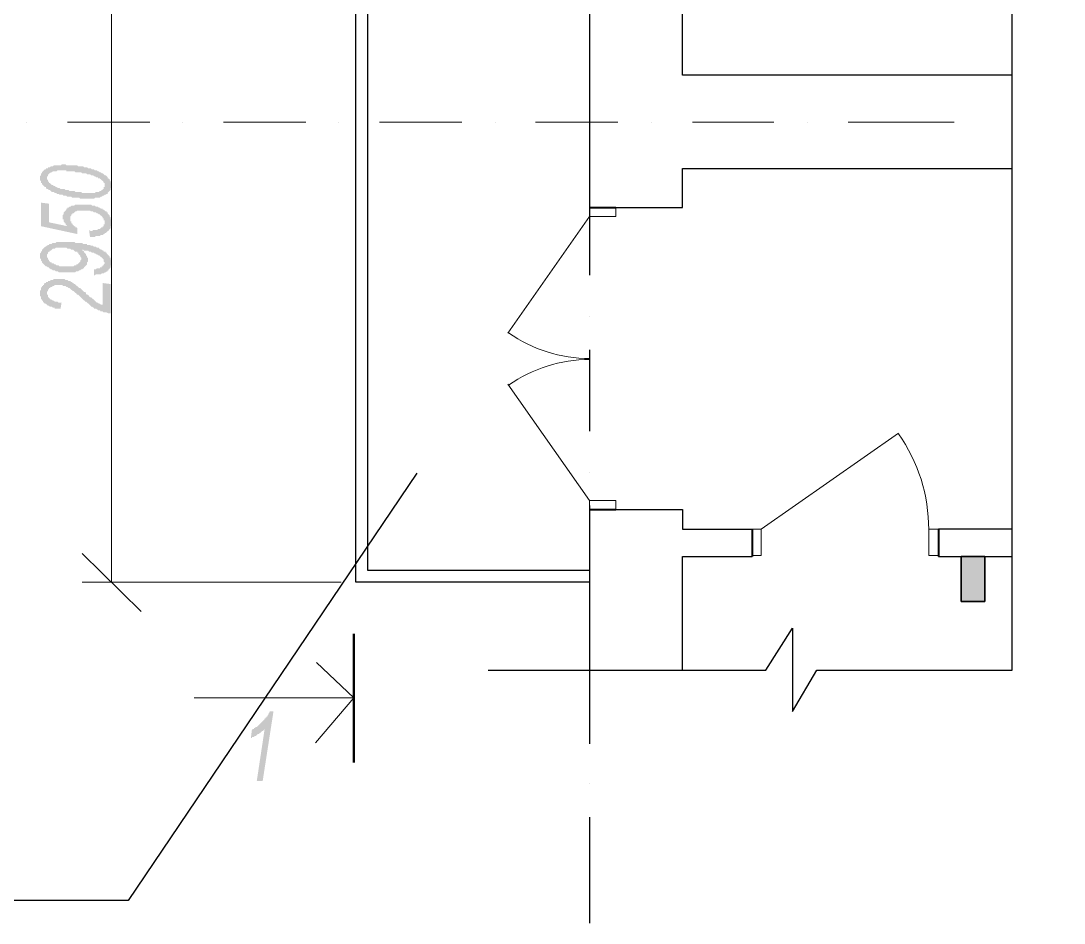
# Model space of a CAD drawing. Header units: millimetres. Extents: x 1372 to 666090, y 1285 to 31551.
# Drawn here: x 508451 to 512887, y 16612 to 20452 of the extents above; entities that cross this region are included whole.
import ezdxf

# ---------------------------------------------------------------- set-up
doc = ezdxf.new("R2010")
doc.units = ezdxf.units.MM
for name, color, linetype in [('PDF _0', 7, 'Continuous'), ('PDF _75-АЗ Штамп', 7, 'Continuous'), ('PDF _Аннотация - Общий', 7, 'Continuous'), ('PDF _Аннотация - Общий_Ном._пера__1', 7, 'Continuous'), ('PDF _Двери ArchiCAD_Ном._пера__1', 7, 'Continuous'), ('PDF _Двери ArchiCAD_Ном._пера__21', 7, 'Continuous'), ('PDF _Конструктив - Стены Несущие_Ном._пера__21', 7, 'Continuous')]:
    doc.layers.add(name, color=color, linetype=linetype)
doc.layers.add('PDF _Аннотация - Общий_Ном._пера__3', color=7, linetype='Continuous', true_color=0xff6600)
doc.layers.add('PDF _Двери ArchiCAD_Ном._пера__19', color=7, linetype='Continuous', true_color=0xfafafa)

msp = doc.modelspace()

# ---------------------------------------------------------------- hatches: boundary and pattern name
at = {"layer": 'PDF _0', "transparency": 33554559}
h = msp.add_hatch(color=256, dxfattribs=at)
h.paths.add_polyline_path([(508732.8, 19694.9), (508728.7, 19694.9), (508724.5, 19694.9), (508720.3, 19694.9), (508716.1, 19694.9), (508712, 19694.9), (508712, 19694.9), (508707.8, 19694.9), (508703.6, 19694.9), (508699.5, 19699), (508695.3, 19699), (508691.1, 19699), (508686.9, 19699), (508682.8, 19699), (508678.6, 19699), (508674.4, 19699), (508670.3, 19699), (508666.1, 19703.2), (508661.9, 19703.2), (508657.7, 19703.2), (508653.6, 19703.2), (508649.4, 19703.2), (508645.2, 19707.4), (508641.1, 19707.4), (508636.9, 19707.4), (508632.7, 19707.4), (508628.5, 19711.6), (508624.4, 19711.6), (508620.2, 19711.6), (508616, 19711.6), (508611.9, 19715.7), (508607.7, 19715.7), (508603.5, 19715.7), (508603.5, 19719.9), (508599.4, 19719.9), (508595.2, 19719.9), (508595.2, 19719.9), (508591, 19724.1), (508586.8, 19724.1), (508582.7, 19724.1), (508578.5, 19728.2), (508578.5, 19728.2), (508574.3, 19732.4), (508570.2, 19732.4), (508566, 19736.6), (508566, 19736.6), (508561.8, 19736.6), (508557.6, 19740.8), (508557.6, 19740.8), (508557.6, 19744.9), (508553.5, 19744.9), (508549.3, 19749.1), (508549.3, 19749.1), (508545.1, 19753.3), (508545.1, 19753.3), (508541, 19757.4), (508541, 19761.6), (508541, 19761.6), (508536.8, 19761.6), (508536.8, 19765.8), (508536.8, 19770), (508536.8, 19770), (508532.6, 19774.1), (508532.6, 19778.3), (508532.6, 19782.5), (508532.6, 19782.5), (508532.6, 19786.6), (508532.6, 19790.8), (508532.6, 19790.8), (508536.8, 19795), (508536.8, 19799.2), (508536.8, 19799.2), (508536.8, 19803.3), (508541, 19803.3), (508541, 19807.5), (508545.1, 19811.7), (508545.1, 19811.7), (508549.3, 19815.8), (508549.3, 19815.8), (508553.5, 19820), (508557.6, 19820), (508557.6, 19824.2), (508561.8, 19824.2), (508566, 19824.2), (508566, 19828.4), (508570.2, 19828.4), (508574.3, 19828.4), (508578.5, 19832.5), (508578.5, 19832.5), (508582.7, 19832.5), (508586.8, 19832.5), (508591, 19836.7), (508595.2, 19836.7), (508599.4, 19836.7), (508603.5, 19836.7), (508607.7, 19836.7), (508611.9, 19836.7), (508616, 19836.7), (508620.2, 19836.7), (508624.4, 19840.9), (508628.5, 19840.9), (508632.7, 19840.9), (508636.9, 19840.9), (508641.1, 19840.9), (508645.2, 19836.7), (508649.4, 19836.7), (508653.6, 19836.7), (508657.7, 19836.7), (508661.9, 19836.7), (508666.1, 19836.7), (508670.3, 19836.7), (508674.4, 19836.7), (508678.6, 19836.7), (508682.8, 19836.7), (508682.8, 19836.7), (508686.9, 19836.7), (508691.1, 19836.7), (508695.3, 19832.5), (508699.5, 19832.5), (508703.6, 19832.5), (508707.8, 19832.5), (508712, 19832.5), (508716.1, 19832.5), (508720.3, 19828.4), (508724.5, 19828.4), (508728.7, 19828.4), (508728.7, 19828.4), (508732.8, 19828.4), (508737, 19824.2), (508741.2, 19824.2), (508745.3, 19824.2), (508749.5, 19824.2), (508753.7, 19820), (508757.9, 19820), (508762, 19820), (508766.2, 19815.8), (508770.4, 19815.8), (508774.5, 19815.8), (508778.7, 19811.7), (508782.9, 19811.7), (508782.9, 19811.7), (508787.1, 19807.5), (508791.2, 19807.5), (508795.4, 19803.3), (508795.4, 19803.3), (508799.6, 19803.3), (508803.7, 19799.2), (508803.7, 19799.2), (508807.9, 19795), (508812.1, 19795), (508812.1, 19795), (508816.3, 19790.8), (508816.3, 19790.8), (508820.4, 19786.6), (508820.4, 19782.5), (508824.6, 19782.5), (508824.6, 19778.3), (508828.8, 19778.3), (508828.8, 19774.1), (508832.9, 19770), (508832.9, 19770), (508832.9, 19765.8), (508832.9, 19765.8), (508837.1, 19761.6), (508837.1, 19757.4), (508837.1, 19757.4), (508837.1, 19753.3), (508837.1, 19749.1), (508837.1, 19749.1), (508837.1, 19744.9), (508837.1, 19740.8), (508832.9, 19740.8), (508832.9, 19736.6), (508832.9, 19732.4), (508832.9, 19732.4), (508828.8, 19728.2), (508828.8, 19728.2), (508824.6, 19724.1), (508824.6, 19724.1), (508820.4, 19719.9), (508820.4, 19715.7), (508816.3, 19715.7), (508812.1, 19711.6), (508812.1, 19711.6), (508807.9, 19711.6), (508803.7, 19707.4), (508803.7, 19707.4), (508799.6, 19707.4), (508795.4, 19703.2), (508791.2, 19703.2), (508791.2, 19703.2), (508787.1, 19699), (508782.9, 19699), (508778.7, 19699), (508774.5, 19699), (508770.4, 19699), (508766.2, 19699), (508762, 19694.9), (508757.9, 19694.9), (508753.7, 19694.9), (508749.5, 19694.9), (508745.3, 19694.9), (508741.2, 19694.9), (508732.8, 19694.9), (508732.8, 19694.9)], flags=0)
h.paths.add_polyline_path([(508745.3, 19719.9), (508749.5, 19719.9), (508753.7, 19719.9), (508757.9, 19719.9), (508762, 19719.9), (508766.2, 19719.9), (508770.4, 19724.1), (508774.5, 19724.1), (508778.7, 19724.1), (508778.7, 19724.1), (508782.9, 19724.1), (508787.1, 19728.2), (508791.2, 19728.2), (508791.2, 19728.2), (508795.4, 19732.4), (508799.6, 19732.4), (508799.6, 19736.6), (508803.7, 19736.6), (508803.7, 19740.8), (508803.7, 19744.9), (508807.9, 19744.9), (508807.9, 19749.1), (508807.9, 19753.3), (508807.9, 19753.3), (508807.9, 19753.3), (508807.9, 19757.4), (508807.9, 19761.6), (508803.7, 19761.6), (508803.7, 19765.8), (508803.7, 19765.8), (508799.6, 19770), (508795.4, 19774.1), (508795.4, 19774.1), (508791.2, 19778.3), (508787.1, 19778.3), (508787.1, 19778.3), (508787.1, 19782.5), (508782.9, 19782.5), (508778.7, 19782.5), (508778.7, 19786.6), (508774.5, 19786.6), (508770.4, 19786.6), (508766.2, 19790.8), (508766.2, 19790.8), (508762, 19790.8), (508757.9, 19795), (508753.7, 19795), (508749.5, 19795), (508745.3, 19799.2), (508741.2, 19799.2), (508737, 19799.2), (508732.8, 19799.2), (508728.7, 19803.3), (508724.5, 19803.3), (508720.3, 19803.3), (508716.1, 19803.3), (508712, 19803.3), (508707.8, 19807.5), (508703.6, 19807.5), (508699.5, 19807.5), (508695.3, 19807.5), (508691.1, 19807.5), (508682.8, 19807.5), (508678.6, 19811.7), (508674.4, 19811.7), (508670.3, 19811.7), (508666.1, 19811.7), (508661.9, 19811.7), (508657.7, 19811.7), (508653.6, 19811.7), (508649.4, 19811.7), (508645.2, 19811.7), (508645.2, 19815.8), (508641.1, 19815.8), (508636.9, 19815.8), (508632.7, 19815.8), (508628.5, 19815.8), (508624.4, 19815.8), (508624.4, 19815.8), (508616, 19815.8), (508611.9, 19815.8), (508607.7, 19815.8), (508603.5, 19811.7), (508599.4, 19811.7), (508595.2, 19811.7), (508591, 19811.7), (508586.8, 19811.7), (508586.8, 19811.7), (508582.7, 19807.5), (508578.5, 19807.5), (508578.5, 19807.5), (508574.3, 19803.3), (508570.2, 19803.3), (508570.2, 19799.2), (508566, 19799.2), (508566, 19795), (508566, 19790.8), (508561.8, 19790.8), (508561.8, 19786.6), (508561.8, 19782.5), (508561.8, 19782.5), (508561.8, 19782.5), (508561.8, 19778.3), (508566, 19774.1), (508566, 19774.1), (508566, 19770), (508570.2, 19765.8), (508570.2, 19765.8), (508570.2, 19761.6), (508574.3, 19761.6), (508578.5, 19757.4), (508578.5, 19757.4), (508582.7, 19753.3), (508586.8, 19753.3), (508591, 19749.1), (508591, 19749.1), (508595.2, 19749.1), (508599.4, 19744.9), (508599.4, 19744.9), (508603.5, 19744.9), (508607.7, 19740.8), (508611.9, 19740.8), (508611.9, 19740.8), (508616, 19740.8), (508620.2, 19736.6), (508624.4, 19736.6), (508628.5, 19736.6), (508632.7, 19736.6), (508636.9, 19736.6), (508641.1, 19732.4), (508645.2, 19732.4), (508649.4, 19732.4), (508653.6, 19732.4), (508657.7, 19728.2), (508661.9, 19728.2), (508666.1, 19728.2), (508674.4, 19728.2), (508678.6, 19728.2), (508682.8, 19724.1), (508686.9, 19724.1), (508691.1, 19724.1), (508695.3, 19724.1), (508699.5, 19724.1), (508703.6, 19724.1), (508707.8, 19724.1), (508712, 19719.9), (508716.1, 19719.9), (508720.3, 19719.9), (508724.5, 19719.9), (508728.7, 19719.9), (508732.8, 19719.9), (508737, 19719.9), (508741.2, 19719.9), (508741.2, 19719.9), (508745.3, 19719.9)], flags=0)
for points in [[(508745.3, 19532.2), (508741.2, 19561.4), (508749.5, 19557.2), (508753.7, 19557.2), (508753.7, 19557.2), (508757.9, 19561.4), (508762, 19561.4), (508766.2, 19561.4), (508766.2, 19561.4), (508770.4, 19561.4), (508774.5, 19561.4), (508778.7, 19565.6), (508782.9, 19565.6), (508787.1, 19565.6), (508791.2, 19569.7), (508791.2, 19569.7), (508795.4, 19573.9), (508799.6, 19573.9), (508799.6, 19578.1), (508803.7, 19578.1), (508803.7, 19582.3), (508803.7, 19586.4), (508807.9, 19586.4), (508807.9, 19590.6), (508807.9, 19594.8), (508807.9, 19594.8), (508807.9, 19594.8), (508807.9, 19598.9), (508807.9, 19603.1), (508803.7, 19603.1), (508803.7, 19607.3), (508803.7, 19611.5), (508799.6, 19611.5), (508799.6, 19615.6), (508795.4, 19619.8), (508795.4, 19619.8), (508795.4, 19619.8), (508791.2, 19624), (508787.1, 19624), (508787.1, 19628.1), (508782.9, 19628.1), (508778.7, 19632.3), (508774.5, 19632.3), (508774.5, 19632.3), (508770.4, 19636.5), (508766.2, 19636.5), (508762, 19636.5), (508762, 19636.5), (508757.9, 19640.7), (508753.7, 19640.7), (508749.5, 19640.7), (508745.3, 19644.8), (508741.2, 19644.8), (508737, 19644.8), (508732.8, 19644.8), (508728.7, 19644.8), (508724.5, 19644.8), (508720.3, 19644.8), (508716.1, 19644.8), (508716.1, 19644.8), (508712, 19644.8), (508707.8, 19644.8), (508703.6, 19644.8), (508699.5, 19644.8), (508695.3, 19644.8), (508691.1, 19644.8), (508686.9, 19640.7), (508686.9, 19640.7), (508682.8, 19640.7), (508678.6, 19636.5), (508678.6, 19636.5), (508674.4, 19632.3), (508670.3, 19632.3), (508670.3, 19628.1), (508666.1, 19628.1), (508666.1, 19624), (508666.1, 19624), (508661.9, 19619.8), (508661.9, 19615.6), (508661.9, 19615.6), (508661.9, 19611.5), (508661.9, 19607.3), (508661.9, 19607.3), (508661.9, 19603.1), (508661.9, 19598.9), (508666.1, 19598.9), (508666.1, 19594.8), (508666.1, 19590.6), (508670.3, 19590.6), (508670.3, 19586.4), (508670.3, 19586.4), (508674.4, 19582.3), (508674.4, 19582.3), (508678.6, 19578.1), (508682.8, 19578.1), (508682.8, 19573.9), (508686.9, 19573.9), (508691.1, 19569.7), (508691.1, 19569.7), (508691.1, 19544.7), (508536.8, 19578.1), (508536.8, 19678.2), (508570.2, 19674), (508570.2, 19594.8), (508649.4, 19578.1), (508645.2, 19582.3), (508641.1, 19586.4), (508641.1, 19586.4), (508641.1, 19590.6), (508636.9, 19590.6), (508636.9, 19594.8), (508632.7, 19598.9), (508632.7, 19598.9), (508632.7, 19598.9), (508632.7, 19603.1), (508632.7, 19607.3), (508628.5, 19607.3), (508628.5, 19611.5), (508628.5, 19615.6), (508628.5, 19615.6), (508628.5, 19619.8), (508628.5, 19624), (508628.5, 19624), (508632.7, 19628.1), (508632.7, 19632.3), (508632.7, 19632.3), (508632.7, 19636.5), (508636.9, 19640.7), (508636.9, 19640.7), (508641.1, 19644.8), (508641.1, 19644.8), (508645.2, 19649), (508645.2, 19653.2), (508649.4, 19653.2), (508649.4, 19657.3), (508653.6, 19657.3), (508653.6, 19657.3), (508657.7, 19661.5), (508661.9, 19661.5), (508661.9, 19661.5), (508666.1, 19665.7), (508670.3, 19665.7), (508674.4, 19665.7), (508678.6, 19665.7), (508682.8, 19669.9), (508686.9, 19669.9), (508691.1, 19669.9), (508695.3, 19669.9), (508699.5, 19669.9), (508703.6, 19669.9), (508707.8, 19669.9), (508712, 19669.9), (508712, 19669.9), (508716.1, 19669.9), (508720.3, 19669.9), (508724.5, 19669.9), (508728.7, 19669.9), (508732.8, 19669.9), (508737, 19669.9), (508741.2, 19669.9), (508745.3, 19669.9), (508749.5, 19669.9), (508753.7, 19665.7), (508757.9, 19665.7), (508762, 19665.7), (508766.2, 19665.7), (508770.4, 19661.5), (508774.5, 19661.5), (508778.7, 19661.5), (508778.7, 19661.5), (508782.9, 19657.3), (508787.1, 19657.3), (508791.2, 19653.2), (508795.4, 19653.2), (508799.6, 19653.2), (508799.6, 19649), (508803.7, 19649), (508807.9, 19644.8), (508807.9, 19644.8), (508812.1, 19640.7), (508816.3, 19640.7), (508816.3, 19636.5), (508820.4, 19636.5), (508820.4, 19632.3), (508824.6, 19628.1), (508824.6, 19628.1), (508828.8, 19624), (508828.8, 19619.8), (508828.8, 19619.8), (508832.9, 19615.6), (508832.9, 19615.6), (508832.9, 19611.5), (508832.9, 19607.3), (508837.1, 19607.3), (508837.1, 19603.1), (508837.1, 19598.9), (508837.1, 19598.9), (508837.1, 19594.8), (508837.1, 19590.6), (508837.1, 19590.6), (508837.1, 19586.4), (508837.1, 19582.3), (508837.1, 19582.3), (508832.9, 19578.1), (508832.9, 19573.9), (508832.9, 19573.9), (508832.9, 19569.7), (508828.8, 19565.6), (508828.8, 19565.6), (508824.6, 19561.4), (508824.6, 19561.4), (508824.6, 19557.2), (508820.4, 19557.2), (508816.3, 19553.1), (508816.3, 19553.1), (508812.1, 19548.9), (508807.9, 19548.9), (508807.9, 19544.7), (508803.7, 19544.7), (508799.6, 19540.5), (508795.4, 19540.5), (508791.2, 19540.5), (508791.2, 19540.5), (508787.1, 19536.4), (508782.9, 19536.4), (508778.7, 19536.4), (508774.5, 19536.4), (508770.4, 19536.4), (508766.2, 19532.2), (508762, 19532.2), (508757.9, 19532.2), (508753.7, 19532.2), (508753.7, 19532.2), (508749.5, 19532.2), (508745.3, 19532.2)], [(508832.9, 19206.9), (508828.8, 19206.9), (508824.6, 19206.9), (508816.3, 19211), (508812.1, 19211), (508812.1, 19211), (508807.9, 19211), (508803.7, 19211), (508799.6, 19215.2), (508795.4, 19215.2), (508791.2, 19215.2), (508787.1, 19219.4), (508787.1, 19219.4), (508782.9, 19219.4), (508778.7, 19219.4), (508778.7, 19223.5), (508774.5, 19223.5), (508770.4, 19227.7), (508766.2, 19227.7), (508762, 19227.7), (508762, 19231.9), (508757.9, 19231.9), (508753.7, 19236), (508753.7, 19236), (508749.5, 19236), (508749.5, 19240.2), (508749.5, 19240.2), (508745.3, 19240.2), (508745.3, 19244.4), (508741.2, 19244.4), (508741.2, 19248.6), (508737, 19248.6), (508732.8, 19252.7), (508732.8, 19252.7), (508728.7, 19256.9), (508724.5, 19256.9), (508724.5, 19261.1), (508720.3, 19261.1), (508716.1, 19265.2), (508712, 19269.4), (508712, 19269.4), (508707.8, 19273.6), (508703.6, 19277.8), (508699.5, 19281.9), (508699.5, 19281.9), (508695.3, 19286.1), (508691.1, 19286.1), (508686.9, 19290.3), (508686.9, 19294.4), (508682.8, 19294.4), (508678.6, 19298.6), (508678.6, 19298.6), (508674.4, 19302.8), (508670.3, 19302.8), (508670.3, 19307), (508666.1, 19307), (508666.1, 19307), (508666.1, 19307), (508661.9, 19311.1), (508657.7, 19315.3), (508653.6, 19315.3), (508653.6, 19315.3), (508649.4, 19319.5), (508645.2, 19319.5), (508641.1, 19323.6), (508636.9, 19323.6), (508636.9, 19323.6), (508632.7, 19323.6), (508628.5, 19323.6), (508628.5, 19327.8), (508624.4, 19327.8), (508620.2, 19327.8), (508616, 19327.8), (508611.9, 19327.8), (508607.7, 19327.8), (508603.5, 19327.8), (508599.4, 19327.8), (508595.2, 19327.8), (508591, 19323.6), (508586.8, 19323.6), (508586.8, 19323.6), (508582.7, 19319.5), (508578.5, 19319.5), (508578.5, 19319.5), (508574.3, 19315.3), (508570.2, 19315.3), (508570.2, 19311.1), (508566, 19307), (508566, 19307), (508566, 19302.8), (508561.8, 19298.6), (508561.8, 19298.6), (508561.8, 19294.4), (508561.8, 19294.4), (508561.8, 19290.3), (508561.8, 19286.1), (508566, 19286.1), (508566, 19281.9), (508566, 19277.8), (508566, 19277.8), (508570.2, 19273.6), (508570.2, 19273.6), (508574.3, 19269.4), (508578.5, 19265.2), (508578.5, 19265.2), (508582.7, 19265.2), (508586.8, 19261.1), (508586.8, 19261.1), (508591, 19261.1), (508595.2, 19256.9), (508599.4, 19256.9), (508603.5, 19256.9), (508607.7, 19256.9), (508611.9, 19252.7), (508616, 19252.7), (508620.2, 19252.7), (508624.4, 19252.7), (508620.2, 19227.7), (508616, 19227.7), (508607.7, 19227.7), (508603.5, 19227.7), (508599.4, 19227.7), (508595.2, 19227.7), (508595.2, 19231.9), (508591, 19231.9), (508586.8, 19231.9), (508582.7, 19236), (508578.5, 19236), (508574.3, 19236), (508570.2, 19240.2), (508570.2, 19240.2), (508566, 19240.2), (508561.8, 19244.4), (508561.8, 19244.4), (508557.6, 19248.6), (508557.6, 19248.6), (508553.5, 19248.6), (508549.3, 19252.7), (508549.3, 19252.7), (508545.1, 19256.9), (508545.1, 19261.1), (508541, 19261.1), (508541, 19265.2), (508541, 19265.2), (508536.8, 19269.4), (508536.8, 19273.6), (508536.8, 19273.6), (508536.8, 19277.8), (508532.6, 19281.9), (508532.6, 19281.9), (508532.6, 19286.1), (508532.6, 19290.3), (508532.6, 19290.3), (508532.6, 19294.4), (508532.6, 19298.6), (508532.6, 19302.8), (508532.6, 19302.8), (508536.8, 19307), (508536.8, 19311.1), (508536.8, 19311.1), (508536.8, 19315.3), (508541, 19319.5), (508541, 19319.5), (508541, 19323.6), (508545.1, 19323.6), (508545.1, 19327.8), (508549.3, 19327.8), (508549.3, 19332), (508553.5, 19336.2), (508557.6, 19336.2), (508557.6, 19340.3), (508561.8, 19340.3), (508566, 19340.3), (508566, 19344.5), (508570.2, 19344.5), (508574.3, 19344.5), (508578.5, 19348.7), (508582.7, 19348.7), (508586.8, 19348.7), (508586.8, 19348.7), (508591, 19352.8), (508595.2, 19352.8), (508599.4, 19352.8), (508603.5, 19352.8), (508607.7, 19352.8), (508611.9, 19352.8), (508611.9, 19352.8), (508616, 19352.8), (508620.2, 19352.8), (508624.4, 19352.8), (508628.5, 19352.8), (508632.7, 19352.8), (508636.9, 19352.8), (508641.1, 19348.7), (508645.2, 19348.7), (508645.2, 19348.7), (508649.4, 19348.7), (508653.6, 19344.5), (508657.7, 19344.5), (508661.9, 19344.5), (508666.1, 19340.3), (508670.3, 19340.3), (508670.3, 19340.3), (508670.3, 19336.2), (508674.4, 19336.2), (508674.4, 19336.2), (508674.4, 19336.2), (508678.6, 19332), (508678.6, 19332), (508682.8, 19332), (508682.8, 19327.8), (508686.9, 19327.8), (508686.9, 19323.6), (508691.1, 19323.6), (508695.3, 19319.5), (508695.3, 19319.5), (508699.5, 19315.3), (508703.6, 19315.3), (508707.8, 19311.1), (508707.8, 19311.1), (508712, 19307), (508716.1, 19302.8), (508720.3, 19298.6), (508724.5, 19298.6), (508728.7, 19294.4), (508728.7, 19290.3), (508732.8, 19286.1), (508737, 19286.1), (508741.2, 19281.9), (508741.2, 19277.8), (508745.3, 19277.8), (508749.5, 19273.6), (508753.7, 19273.6), (508753.7, 19269.4), (508757.9, 19269.4), (508762, 19265.2), (508762, 19265.2), (508766.2, 19261.1), (508766.2, 19261.1), (508770.4, 19256.9), (508770.4, 19256.9), (508774.5, 19252.7), (508778.7, 19252.7), (508782.9, 19248.6), (508787.1, 19248.6), (508787.1, 19248.6), (508791.2, 19244.4), (508795.4, 19244.4), (508799.6, 19244.4), (508799.6, 19336.2), (508832.9, 19332)]]:
    msp.add_hatch(color=256, dxfattribs=at).paths.add_polyline_path(points)
h = msp.add_hatch(color=256, dxfattribs=at)
h.paths.add_polyline_path([(508762, 19369.5), (508762, 19394.6), (508766.2, 19394.6), (508770.4, 19394.6), (508774.5, 19398.7), (508778.7, 19398.7), (508782.9, 19398.7), (508787.1, 19398.7), (508787.1, 19402.9), (508791.2, 19402.9), (508795.4, 19402.9), (508795.4, 19407.1), (508799.6, 19407.1), (508799.6, 19411.2), (508803.7, 19411.2), (508803.7, 19415.4), (508803.7, 19415.4), (508807.9, 19419.6), (508807.9, 19423.8), (508807.9, 19423.8), (508807.9, 19423.8), (508803.7, 19427.9), (508803.7, 19432.1), (508803.7, 19432.1), (508803.7, 19436.3), (508799.6, 19440.4), (508799.6, 19440.4), (508795.4, 19444.6), (508795.4, 19444.6), (508791.2, 19448.8), (508787.1, 19448.8), (508787.1, 19452.9), (508782.9, 19452.9), (508778.7, 19457.1), (508778.7, 19457.1), (508774.5, 19457.1), (508770.4, 19461.3), (508766.2, 19461.3), (508766.2, 19461.3), (508762, 19465.5), (508757.9, 19465.5), (508753.7, 19465.5), (508749.5, 19469.6), (508745.3, 19469.6), (508741.2, 19469.6), (508737, 19473.8), (508732.8, 19473.8), (508728.7, 19473.8), (508724.5, 19473.8), (508720.3, 19473.8), (508716.1, 19478), (508712, 19478), (508712, 19478), (508712, 19473.8), (508716.1, 19473.8), (508720.3, 19469.6), (508720.3, 19465.5), (508724.5, 19465.5), (508724.5, 19461.3), (508728.7, 19461.3), (508728.7, 19457.1), (508728.7, 19457.1), (508728.7, 19452.9), (508732.8, 19452.9), (508732.8, 19448.8), (508732.8, 19444.6), (508737, 19444.6), (508737, 19440.4), (508737, 19436.3), (508737, 19436.3), (508737, 19436.3), (508737, 19432.1), (508737, 19427.9), (508737, 19427.9), (508732.8, 19423.8), (508732.8, 19419.6), (508732.8, 19419.6), (508732.8, 19415.4), (508728.7, 19411.2), (508728.7, 19411.2), (508724.5, 19407.1), (508724.5, 19407.1), (508720.3, 19402.9), (508720.3, 19398.7), (508720.3, 19398.7), (508716.1, 19398.7), (508712, 19394.6), (508712, 19394.6), (508707.8, 19394.6), (508703.6, 19390.4), (508699.5, 19390.4), (508699.5, 19390.4), (508695.3, 19386.2), (508691.1, 19386.2), (508686.9, 19386.2), (508682.8, 19382), (508678.6, 19382), (508674.4, 19382), (508670.3, 19382), (508666.1, 19382), (508661.9, 19382), (508657.7, 19382), (508653.6, 19382), (508649.4, 19382), (508649.4, 19382), (508645.2, 19382), (508641.1, 19382), (508636.9, 19382), (508632.7, 19382), (508628.5, 19382), (508624.4, 19382), (508620.2, 19382), (508616, 19382), (508611.9, 19382), (508607.7, 19386.2), (508607.7, 19386.2), (508603.5, 19386.2), (508599.4, 19386.2), (508595.2, 19390.4), (508591, 19390.4), (508586.8, 19390.4), (508582.7, 19394.6), (508582.7, 19394.6), (508578.5, 19394.6), (508574.3, 19398.7), (508570.2, 19398.7), (508570.2, 19402.9), (508566, 19402.9), (508566, 19402.9), (508561.8, 19407.1), (508557.6, 19407.1), (508553.5, 19411.2), (508553.5, 19411.2), (508549.3, 19415.4), (508549.3, 19415.4), (508545.1, 19419.6), (508545.1, 19419.6), (508541, 19423.8), (508541, 19427.9), (508541, 19427.9), (508536.8, 19432.1), (508536.8, 19432.1), (508536.8, 19436.3), (508536.8, 19440.4), (508532.6, 19440.4), (508532.6, 19444.6), (508532.6, 19448.8), (508532.6, 19448.8), (508532.6, 19452.9), (508532.6, 19452.9), (508532.6, 19457.1), (508532.6, 19461.3), (508536.8, 19465.5), (508536.8, 19465.5), (508536.8, 19469.6), (508536.8, 19469.6), (508541, 19473.8), (508541, 19478), (508541, 19478), (508545.1, 19482.1), (508545.1, 19482.1), (508549.3, 19486.3), (508549.3, 19486.3), (508553.5, 19490.5), (508557.6, 19490.5), (508561.8, 19494.7), (508561.8, 19494.7), (508561.8, 19494.7), (508566, 19498.8), (508570.2, 19498.8), (508570.2, 19498.8), (508574.3, 19503), (508578.5, 19503), (508582.7, 19503), (508586.8, 19507.2), (508591, 19507.2), (508591, 19507.2), (508595.2, 19507.2), (508599.4, 19507.2), (508603.5, 19511.3), (508607.7, 19511.3), (508611.9, 19511.3), (508616, 19511.3), (508620.2, 19511.3), (508624.4, 19511.3), (508632.7, 19511.3), (508636.9, 19511.3), (508636.9, 19511.3), (508641.1, 19511.3), (508645.2, 19511.3), (508649.4, 19511.3), (508653.6, 19511.3), (508657.7, 19511.3), (508661.9, 19511.3), (508666.1, 19511.3), (508670.3, 19511.3), (508674.4, 19511.3), (508678.6, 19511.3), (508682.8, 19507.2), (508686.9, 19507.2), (508691.1, 19507.2), (508695.3, 19507.2), (508699.5, 19507.2), (508703.6, 19507.2), (508707.8, 19507.2), (508712, 19507.2), (508716.1, 19503), (508720.3, 19503), (508724.5, 19503), (508728.7, 19503), (508732.8, 19503), (508732.8, 19498.8), (508737, 19498.8), (508741.2, 19498.8), (508745.3, 19498.8), (508749.5, 19494.7), (508753.7, 19494.7), (508757.9, 19494.7), (508762, 19490.5), (508766.2, 19490.5), (508770.4, 19490.5), (508774.5, 19486.3), (508778.7, 19486.3), (508782.9, 19486.3), (508782.9, 19482.1), (508787.1, 19482.1), (508791.2, 19478), (508795.4, 19478), (508795.4, 19478), (508799.6, 19473.8), (508803.7, 19473.8), (508803.7, 19469.6), (508807.9, 19469.6), (508812.1, 19469.6), (508812.1, 19465.5), (508816.3, 19465.5), (508816.3, 19465.5), (508816.3, 19461.3), (508820.4, 19457.1), (508820.4, 19457.1), (508824.6, 19452.9), (508824.6, 19452.9), (508828.8, 19448.8), (508828.8, 19444.6), (508832.9, 19444.6), (508832.9, 19440.4), (508832.9, 19440.4), (508832.9, 19436.3), (508837.1, 19432.1), (508837.1, 19432.1), (508837.1, 19427.9), (508837.1, 19423.8), (508837.1, 19423.8), (508837.1, 19423.8), (508837.1, 19419.6), (508837.1, 19415.4), (508837.1, 19411.2), (508832.9, 19411.2), (508832.9, 19407.1), (508832.9, 19402.9), (508832.9, 19402.9), (508828.8, 19398.7), (508828.8, 19398.7), (508824.6, 19394.6), (508824.6, 19390.4), (508820.4, 19390.4), (508820.4, 19386.2), (508816.3, 19386.2), (508816.3, 19386.2), (508812.1, 19382), (508807.9, 19382), (508807.9, 19382), (508803.7, 19377.9), (508799.6, 19377.9), (508795.4, 19377.9), (508791.2, 19373.7), (508787.1, 19373.7), (508782.9, 19373.7), (508778.7, 19373.7), (508774.5, 19373.7), (508770.4, 19373.7), (508766.2, 19369.5), (508762, 19369.5)], flags=0)
h.paths.add_polyline_path([(508645.2, 19407.1), (508649.4, 19407.1), (508653.6, 19407.1), (508657.7, 19407.1), (508661.9, 19407.1), (508666.1, 19407.1), (508670.3, 19407.1), (508674.4, 19407.1), (508678.6, 19411.2), (508682.8, 19411.2), (508686.9, 19411.2), (508686.9, 19415.4), (508691.1, 19415.4), (508695.3, 19419.6), (508695.3, 19419.6), (508699.5, 19423.8), (508699.5, 19423.8), (508703.6, 19427.9), (508703.6, 19427.9), (508703.6, 19432.1), (508707.8, 19436.3), (508707.8, 19436.3), (508707.8, 19440.4), (508707.8, 19440.4), (508707.8, 19444.6), (508707.8, 19444.6), (508703.6, 19448.8), (508703.6, 19452.9), (508703.6, 19452.9), (508699.5, 19457.1), (508699.5, 19457.1), (508695.3, 19461.3), (508695.3, 19465.5), (508691.1, 19465.5), (508691.1, 19469.6), (508686.9, 19469.6), (508682.8, 19469.6), (508678.6, 19473.8), (508678.6, 19473.8), (508674.4, 19478), (508670.3, 19478), (508666.1, 19478), (508661.9, 19482.1), (508657.7, 19482.1), (508653.6, 19482.1), (508649.4, 19482.1), (508645.2, 19486.3), (508641.1, 19486.3), (508636.9, 19486.3), (508632.7, 19486.3), (508628.5, 19486.3), (508628.5, 19486.3), (508624.4, 19486.3), (508620.2, 19486.3), (508616, 19486.3), (508611.9, 19486.3), (508607.7, 19486.3), (508603.5, 19486.3), (508599.4, 19486.3), (508595.2, 19482.1), (508591, 19482.1), (508586.8, 19482.1), (508582.7, 19478), (508582.7, 19478), (508578.5, 19473.8), (508574.3, 19473.8), (508574.3, 19469.6), (508570.2, 19469.6), (508570.2, 19469.6), (508566, 19465.5), (508566, 19461.3), (508566, 19461.3), (508561.8, 19457.1), (508561.8, 19457.1), (508561.8, 19452.9), (508561.8, 19452.9), (508561.8, 19448.8), (508561.8, 19444.6), (508566, 19444.6), (508566, 19440.4), (508566, 19436.3), (508570.2, 19436.3), (508570.2, 19436.3), (508570.2, 19432.1), (508574.3, 19427.9), (508574.3, 19427.9), (508578.5, 19423.8), (508582.7, 19423.8), (508582.7, 19419.6), (508586.8, 19419.6), (508586.8, 19419.6), (508591, 19419.6), (508595.2, 19415.4), (508599.4, 19415.4), (508603.5, 19411.2), (508603.5, 19411.2), (508607.7, 19411.2), (508611.9, 19411.2), (508616, 19407.1), (508620.2, 19407.1), (508624.4, 19407.1), (508628.5, 19407.1), (508632.7, 19407.1), (508636.9, 19407.1), (508641.1, 19407.1), (508645.2, 19407.1), (508645.2, 19407.1)], flags=0)
at = {"layer": 'PDF _75-АЗ Штамп', "transparency": 33554559}
msp.add_hatch(color=256, dxfattribs=at).paths.add_polyline_path([(509454.4, 17217.2), (509487.8, 17438.3), (509487.8, 17438.3), (509483.6, 17434.1), (509483.6, 17434.1), (509479.5, 17429.9), (509479.5, 17429.9), (509475.3, 17429.9), (509475.3, 17425.8), (509471.1, 17425.8), (509471.1, 17421.6), (509467, 17421.6), (509462.8, 17417.4), (509462.8, 17417.4), (509458.6, 17417.4), (509454.4, 17413.2), (509454.4, 17413.2), (509450.3, 17409.1), (509446.1, 17409.1), (509446.1, 17409.1), (509441.9, 17404.9), (509437.8, 17404.9), (509433.6, 17404.9), (509433.6, 17400.7), (509429.4, 17400.7), (509433.6, 17434.1), (509437.8, 17438.3), (509437.8, 17438.3), (509441.9, 17438.3), (509441.9, 17442.4), (509446.1, 17442.4), (509450.3, 17446.6), (509450.3, 17446.6), (509454.4, 17446.6), (509458.6, 17450.8), (509458.6, 17450.8), (509462.8, 17455), (509462.8, 17455), (509467, 17459.1), (509471.1, 17463.3), (509471.1, 17463.3), (509475.3, 17467.5), (509475.3, 17467.5), (509479.5, 17471.6), (509483.6, 17475.8), (509483.6, 17475.8), (509487.8, 17480), (509487.8, 17484.2), (509492, 17484.2), (509492, 17488.3), (509496.2, 17488.3), (509496.2, 17492.5), (509500.3, 17492.5), (509500.3, 17492.5), (509500.3, 17496.7), (509504.5, 17500.8), (509504.5, 17505), (509504.5, 17505), (509508.7, 17509.2), (509508.7, 17513.4), (509508.7, 17513.4), (509525.4, 17513.4), (509479.5, 17217.2)])

# ---------------------------------------------------------------- linework, layer by layer
at = {"layer": 'PDF _0', "lineweight": 25}
for points in [[(510438.8, 17688.5), (511619.3, 17688.5), (511731.9, 17867.9), (511731.9, 17513.4), (511836.2, 17688.5), (512666.3, 17688.5), (512666.3, 22489.6), (512466, 22585.5), (512887.3, 22585.5), (512666.3, 22681.4), (512666.3, 27845.4)], [(510134.3, 18526.9), (508908, 16708.3), (504519.9, 16708.3)]]:
    msp.add_lwpolyline(points, dxfattribs=at)
at = {"layer": 'PDF _0', "lineweight": 9}
for points in [[(508837.1, 26160.2), (508837.1, 23845.2), (508837.1, 20983.8), (508837.1, 18063.9)], [(508712, 18184.9), (508962.2, 17938.8)], [(509813.2, 18063.9), (508712, 18063.9)]]:
    msp.add_lwpolyline(points, dxfattribs=at)
at = {"layer": 'PDF _0', "lineweight": 50}
msp.add_lwpolyline([(509867.4, 17842.9), (509867.4, 17296.5)], dxfattribs=at)
at = {"layer": 'PDF _0', "lineweight": 18}
msp.add_lwpolyline([(509708.9, 17721.9), (509867.4, 17571.7), (509704.7, 17379.9), (509867.4, 17571.7), (509187.5, 17571.7)], dxfattribs=at)
at = {"layer": 'PDF _Аннотация - Общий', "lineweight": 25}
for points in [[(510868.5, 20383.1), (510868.5, 20032.7)], [(510868.5, 19857.6), (510868.5, 19857.6)], [(510868.5, 19715.7), (510868.5, 19369.5)], [(510868.5, 19194.3), (510868.5, 19194.3)], [(510868.5, 19052.5), (510868.5, 18706.3)], [(510868.5, 18531.1), (510868.5, 18531.1)], [(510868.5, 18389.3), (510868.5, 18043.1)], [(510868.5, 17867.9), (510868.5, 17867.9)], [(510868.5, 17726.1), (510868.5, 17375.7)], [(510868.5, 17204.7), (510868.5, 17204.7)], [(510868.5, 17062.9), (510868.5, 16612.4)]]:
    msp.add_lwpolyline(points, dxfattribs=at)
at = {"layer": 'PDF _Аннотация - Общий_Ном._пера__1', "lineweight": 20}
for points in [[(508474.2, 20020.2), (508474.2, 20020.2)], [(508999.8, 20020.2), (508649.4, 20020.2)], [(509137.4, 20020.2), (509137.4, 20020.2)], [(509663, 20020.2), (509312.6, 20020.2)], [(509800.7, 20020.2), (509800.7, 20020.2)], [(510326.2, 20020.2), (509975.8, 20020.2)], [(510468, 20020.2), (510468, 20020.2)], [(510989.4, 20020.2), (510639.1, 20020.2)], [(511131.3, 20020.2), (511131.3, 20020.2)], [(511652.7, 20020.2), (511306.4, 20020.2)], [(511794.5, 20020.2), (511794.5, 20020.2)], [(512420.2, 20020.2), (511969.7, 20020.2)]]:
    msp.add_lwpolyline(points, dxfattribs=at)
at = {"layer": 'PDF _Аннотация - Общий_Ном._пера__3', "lineweight": 20}
msp.add_lwpolyline([(510868.5, 18114), (510868.5, 18063.9), (509875.7, 18063.9), (509875.7, 20983.8), (510868.5, 20983.8), (510868.5, 20020.2)], dxfattribs=at)
at = {"layer": 'PDF _Двери ArchiCAD_Ном._пера__1', "lineweight": 20}
for points in [[(510981.1, 19657.3), (510981.1, 19619.8), (510868.5, 19619.8), (510868.5, 19657.3)], [(510868.5, 18372.6), (510868.5, 18410.2), (510981.1, 18410.2), (510981.1, 18372.6)], [(511560.9, 18289.2), (511598.4, 18289.2), (511598.4, 18176.6), (511560.9, 18176.6)], [(512353.4, 18176.6), (512311.7, 18176.6), (512311.7, 18289.2), (512353.4, 18289.2)]]:
    msp.add_lwpolyline(points, close=True, dxfattribs=at)
for points in [[(510868.5, 19619.8), (510522.3, 19123.4)], [(510868.5, 18410.2), (510522.3, 18906.5)], [(511598.4, 18289.2), (512182.4, 18698)]]:
    msp.add_lwpolyline(points, dxfattribs=at)
at = {"layer": 'PDF _Двери ArchiCAD_Ном._пера__19', "lineweight": 0}
for centre, radius, start, end in [((510870.6, 19617.7), 602.7, 234.9976, 270), ((510870.6, 18408.1), 602.7, 90, 125.0024), ((511600.5, 18287.1), 711.2, 360, 35.0023)]:
    msp.add_arc(centre, radius, start, end, dxfattribs=at)
at = {"layer": 'PDF _Двери ArchiCAD_Ном._пера__21', "lineweight": 40}
for points in [[(510868.5, 19657.3), (510981.1, 19657.3)], [(510868.5, 18372.6), (510981.1, 18372.6)], [(511560.9, 18289.2), (511560.9, 18176.6)], [(512353.4, 18289.2), (512353.4, 18176.6)]]:
    msp.add_lwpolyline(points, dxfattribs=at)
at = {"layer": 'PDF _Конструктив - Стены Несущие_Ном._пера__21', "lineweight": 30}
for points in [[(512666.3, 20220.4), (511264.7, 20220.4), (511264.7, 25763.9), (512549.5, 25763.9), (512549.5, 25993.4), (512549.5, 26043.4), (512549.5, 26160.2), (510868.5, 26160.2), (510868.5, 19657.3)], [(509925.8, 23845.2), (509925.8, 18114), (510868.5, 18114), (510868.5, 18063.9), (509875.7, 18063.9), (509875.7, 24149.7), (509925.8, 24149.7)], [(510981.1, 19657.3), (511264.7, 19657.3), (511264.7, 19824.2), (512666.3, 19824.2)], [(510868.5, 18372.6), (510868.5, 17688.5)], [(510981.1, 18372.6), (511264.7, 18372.6), (511264.7, 18289.2), (511560.9, 18289.2), (511560.9, 18176.6)], [(512666.3, 18289.2), (512353.4, 18289.2), (512353.4, 18176.6)], [(511264.7, 17688.5), (511264.7, 18172.4), (511560.9, 18172.4)], [(512353.4, 18172.4), (512666.3, 18172.4)]]:
    msp.add_lwpolyline(points, dxfattribs=at)
at = {"layer": 'PDF _Конструктив - Стены Несущие_Ном._пера__21', "lineweight": 40}
for points in [[(510868.5, 19657.3), (510981.1, 19657.3)], [(510868.5, 18372.6), (510981.1, 18372.6)], [(511560.9, 18176.6), (511560.9, 18172.4)], [(512353.4, 18176.6), (512353.4, 18172.4)]]:
    msp.add_lwpolyline(points, dxfattribs=at)
at = {"layer": 'PDF _Конструктив - Стены Несущие_Ном._пера__21', "color": 7, "lineweight": 0, "true_color": 0xffffff}
msp.add_lwpolyline([(512549.5, 18172.4), (512449.3, 18172.4)], dxfattribs=at)
at = {"layer": 'PDF _Конструктив - Стены Несущие_Ном._пера__21', "lineweight": 30}
for points in [[(512549.5, 18172.4), (512449.3, 18172.4), (512449.3, 17980.5), (512549.5, 17980.5)], [(512449.3, 18172.4), (512549.5, 18172.4), (512549.5, 17980.5), (512449.3, 17980.5)]]:
    msp.add_lwpolyline(points, close=True, dxfattribs=at)
at = {"layer": 'PDF _Конструктив - Стены Несущие_Ном._пера__21', "color": 7, "true_color": 0xffffff, "transparency": 33554559}
for points in [[(512549.5, 17980.5), (512449.3, 17980.5), (512549.5, 18172.4)], [(512449.3, 17980.5), (512549.5, 18172.4), (512449.3, 18172.4)]]:
    msp.add_solid(points, dxfattribs=at)

doc.saveas('drawing.dxf')
